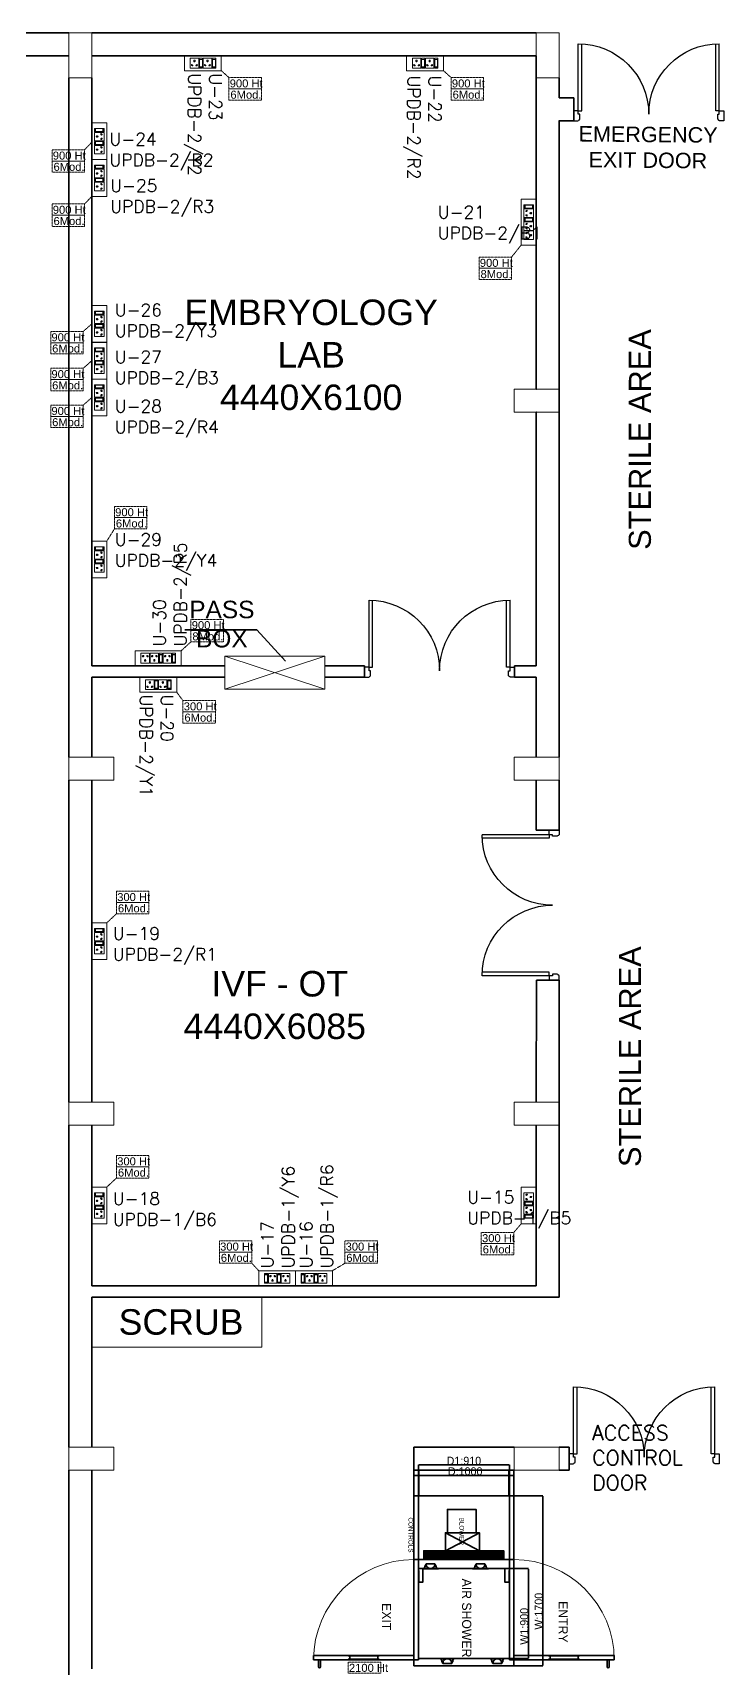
# Model space of a CAD drawing. Extents: x 2982526 to 3410143, y -1442121 to -1332990.
# Drawn here: x 3136351 to 3143212, y -1370105 to -1353750 of the extents above; entities that cross this region are included whole.
import ezdxf

# ---------------------------------------------------------------- set-up
doc = ezdxf.new("R2010")
doc.units = 0
doc.header["$MEASUREMENT"] = 0
doc.linetypes.add('1', pattern=[0, 0, 0])
doc.linetypes.add('DASHED2', pattern=[0.375, 0.25, -0.125])
doc.layers.get('0').update_dxf_attribs({"color": 6, "linetype": '1'})
for name, color, linetype, lineweight in [('AIR SHOWER', 7, 'Continuous', 35), ('Column', 162, 'Continuous', 13), ('ELE-8M 6-16A UPS SOCKET', 223, 'Continuous', 0), ('ELE-POWER SOCKET TEXT', 7, 'Continuous', 5), ('ELE. 2N0S OF 6-16 UPS SOCKETS', 191, 'Continuous', 0), ('WALL', 7, '1', 35), ('WIN', 151, 'Continuous', 9)]:
    doc.layers.add(name, color=color, linetype=linetype, lineweight=lineweight)
doc.layers.add('CFT_LOOPING', color=7, linetype='1', lineweight=0, true_color=0xd6d600)
doc.layers.add('DOOR', color=40, linetype='Continuous')
doc.layers.add('TEXT', color=5, linetype='1')
doc.styles.add('ARIAL', font='arial.ttf')
doc.styles.add('ROMANS', font='romans.shx')
doc.dimstyles.new('BIGDFD', dxfattribs={"dimtxt": 8, "dimasz": 4, "dimexe": 1, "dimexo": 2, "dimtad": 1, "dimlfac": 10, "dimtxsty": 'Standard', "dimcen": 2.5, "dimclrd": 5, "dimclre": 3, "dimclrt": 1, "dimadec": 0, "dimazin": 0, "dimtfac": 1, "dimtmove": 0, "dimatfit": 3, "dimfxl": 1, "dimarcsym": 0})
doc.dimstyles.new('BIGDFD$0', dxfattribs={"dimtxt": 8, "dimasz": 4, "dimexe": 1, "dimexo": 2, "dimtad": 1, "dimlfac": 10, "dimtxsty": 'Standard', "dimcen": 2.5, "dimclrd": 5, "dimclre": 3, "dimclrt": 1, "dimadec": 0, "dimazin": 0, "dimtfac": 1, "dimtmove": 0, "dimatfit": 3, "dimfxl": 1, "dimarcsym": 0})
doc.dimstyles.new('TEXT', dxfattribs={"dimscale": 0, "dimtxt": 500, "dimasz": 100, "dimexe": 75, "dimexo": 100, "dimgap": 50, "dimtad": 0, "dimdec": 0, "dimzin": 0, "dimdsep": 46, "dimtxsty": 'ARIAL', "dimblk": 'OBLIQUE', "dimcen": 0.09, "dimdle": 100, "dimclrd": 256, "dimclre": 256, "dimclrt": 6, "dimadec": 0, "dimazin": 0, "dimtfac": 1, "dimtdec": 0, "dimtofl": 0, "dimtmove": 2, "dimatfit": 3, "dimfxl": 1, "dimfrac": 2, "dimtolj": 1, "dimtzin": 0, "dimarcsym": 0})

# ---------------------------------------------------------------- blocks, each defined once
blk = doc.blocks.new('ddoor')
at = {"layer": 'DOOR', "lineweight": 25}
for p, q in [((50, 0), (-50, 0)), ((-50, 0), (-50, -45)), ((50, -45), (50, 0)), ((-50, -45), (-47, -45)), ((-35, -60), (-35, -57)), ((-35, -60), (15, -60)), ((15, -60), (15, -45)), ((15, -45), (50, -45)), ((50, -45), (720, -45)), ((50, -45), (50, -80)), ((50, -80), (720, -80)), ((-50, -1500), (-50, -1455)), ((-50, -1455), (-47, -1455)), ((-35, -1440), (-35, -1442)), ((-35, -1440), (15, -1440)), ((15, -1440), (15, -1455)), ((15, -1455), (50, -1455)), ((50, -1420), (720, -1420)), ((50, -1455), (50, -1420)), ((50, -1455), (720, -1455)), ((50, -1455), (50, -1500)), ((50, -1500), (-50, -1500)), ((50, -1500), (-50, -1500))]:
    blk.add_line(p, q, dxfattribs=at)
for centre, start, end in [((-35, -45), 180, 270), ((-35, -1455), 90, 180)]:
    blk.add_arc(centre, 12.5, start, end, dxfattribs=at)
at = {"layer": 'DOOR', "color": 146, "lineweight": 25, "true_color": 0x105689}
for centre, start, end in [((15, -45), 270, 0), ((15, -1455), 0, 90)]:
    blk.add_arc(centre, 705, start, end, dxfattribs=at)
blk = doc.blocks.new('_Oblique')
at = {"color": 0, "linetype": 'ByBlock', "lineweight": -2}
blk.add_line((-0.5, -0.5), (0.5, 0.5), dxfattribs=at)
blk = doc.blocks.new('*D21')
at = {"layer": 'AIR SHOWER', "color": 3, "lineweight": -2, "transparency": 16777216}
for p, q in [((3493, 6263), (3493, 7299)), ((4403, 6263), (4403, 7299))]:
    blk.add_line(p, q, dxfattribs=at)
at = {"layer": 'AIR SHOWER', "color": 5, "lineweight": -2, "transparency": 16777216}
blk.add_line((4399, 7298), (3497, 7298), dxfattribs=at)
at = {"layer": 'AIR SHOWER', "color": 5, "transparency": 16777216}
for points in [[(3497, 7299), (3497, 7297), (3493, 7298)], [(4399, 7297), (4399, 7299), (4403, 7298)]]:
    blk.add_solid(points, dxfattribs=at)
at = {"layer": 'Defpoints', "color": 0, "transparency": 16777216}
for p in [(3493, 7298), (3493, 6261), (4403, 6261)]:
    blk.add_point(p, dxfattribs=at)
at = {"layer": 'AIR SHOWER', "color": 1, "lineweight": 0, "transparency": 16777216, "insert": (3948, 7339), "char_height": 80, "attachment_point": 5}
blk.add_mtext('D1:910', dxfattribs=at)
blk = doc.blocks.new('*D22')
at = {"layer": 'AIR SHOWER', "color": 3, "lineweight": -2, "transparency": 16777216}
for p, q in [((3448, 6991), (3448, 7194)), ((4448, 6991), (4448, 7194))]:
    blk.add_line(p, q, dxfattribs=at)
at = {"layer": 'AIR SHOWER', "color": 5, "lineweight": -2, "transparency": 16777216}
blk.add_line((3452, 7193), (4444, 7193), dxfattribs=at)
at = {"layer": 'AIR SHOWER', "color": 5, "transparency": 16777216}
for points in [[(3452, 7194), (3452, 7193), (3448, 7193)], [(4444, 7193), (4444, 7194), (4448, 7193)]]:
    blk.add_solid(points, dxfattribs=at)
at = {"layer": 'Defpoints', "color": 0, "transparency": 16777216}
for p in [(4448, 7193), (3448, 6989), (4448, 6989)]:
    blk.add_point(p, dxfattribs=at)
at = {"layer": 'AIR SHOWER', "color": 1, "lineweight": 0, "transparency": 16777216, "insert": (3961, 7234), "char_height": 80, "attachment_point": 5}
blk.add_mtext('D:1000', dxfattribs=at)
blk = doc.blocks.new('nolllw new')
for p, q in [((-139, 14), (-138, 15)), ((-124, 16), (-137, 16)), ((-123, 15), (-107, -15)), ((-113, 14), (-3, 14)), ((8, 15), (-8, -15)), ((9, 16), (22, 16)), ((23, 14), (23, 16)), ((23, 14), (23, 15)), ((-100, -16), (-106, -16)), ((-15, -16), (-9, -16))]:
    blk.add_line(p, q)
at = {"color": 19}
for p, q in [((-124, 16), (-58, 16)), ((9, 16), (-58, 16)), ((-100, -34), (-15, -34))]:
    blk.add_line(p, q, dxfattribs=at)
at = {"color": 1}
for p, q in [((-75, 15), (-75, 11)), ((-41, 15), (-41, 11)), ((-100, -27), (-100, -34)), ((-15, -27), (-15, -34))]:
    blk.add_line(p, q, dxfattribs=at)
at = {"color": 3}
for p, q in [((-113, -5), (-113, -13)), ((-110, -16), (-110, -16)), ((-109, -17), (-101, -34)), ((-100, -34), (-100, -34)), ((-15, -34), (-15, -34)), ((-7, -17), (-14, -34)), ((-6, -16), (-5, -16)), ((-2, -5), (-2, -13))]:
    blk.add_line(p, q, dxfattribs=at)
for centre, radius, start, end in [((-137, 15), 1, 90, 159.381), ((-124, 15), 1, 27.8597, 90), ((9, 15), 1, 90, 152.1403), ((22, 15), 1, 20.619, 90), ((-106, -15), 1, 207.8597, 270), ((-100, -15), 1, 270, 343.3261), ((-61, -27), 40.2, 161.5212, 163.3261), ((-54, -27), 40.2, 16.6739, 18.4788), ((-15, -15), 1, 196.6739, 270), ((-9, -15), 1, 270, 332.1403)]:
    blk.add_arc(centre, radius, start, end)
at = {"color": 1}
for centre, radius, start, end in [((-61, -27), 39.2, 111.5891, 180), ((-74, 15), 0.396, 106.6984, 167.5275), ((-76, 11), 1, 291.5891, 0), ((-41, 15), 0.396, 12.4725, 73.3016), ((-40, 11), 1, 180, 248.4109), ((-54, -27), 39.2, 0, 68.4109)]:
    blk.add_arc(centre, radius, start, end, dxfattribs=at)
at = {"color": 3}
for centre, radius, start, end in [((-110, -13), 3, 180, 270), ((-110, -17), 1, 24.7129, 90), ((-100, -34), 0.5, 204.7129, 270), ((-15, -34), 0.5, 270, 335.2871), ((-6, -17), 1, 90, 155.2871), ((-5, -13), 3, 270, 0)]:
    blk.add_arc(centre, radius, start, end, dxfattribs=at)
blk = doc.blocks.new('*D23')
at = {"layer": 'AIR SHOWER', "color": 3, "lineweight": -2, "transparency": 16777216}
for p, q in [((4450, 6989), (4737, 6989)), ((4450, 5289), (4737, 5289))]:
    blk.add_line(p, q, dxfattribs=at)
at = {"layer": 'AIR SHOWER', "color": 5, "lineweight": -2, "transparency": 16777216}
blk.add_line((4736, 5293), (4736, 6985), dxfattribs=at)
at = {"layer": 'AIR SHOWER', "color": 5, "transparency": 16777216}
for points in [[(4737, 6985), (4736, 6985), (4736, 6989)], [(4736, 5293), (4737, 5293), (4736, 5289)]]:
    blk.add_solid(points, dxfattribs=at)
at = {"layer": 'Defpoints', "color": 0, "transparency": 16777216}
for p in [(4448, 6989), (4736, 6989), (4448, 5289)]:
    blk.add_point(p, dxfattribs=at)
at = {"layer": 'AIR SHOWER', "color": 1, "transparency": 16777216, "insert": (4696, 5835), "char_height": 80, "attachment_point": 5, "rotation": 90}
blk.add_mtext('W:1700', dxfattribs=at)
blk = doc.blocks.new('*D24')
at = {"layer": 'AIR SHOWER', "color": 3, "lineweight": -2, "transparency": 16777216}
for p, q in [((4405, 6261), (4593, 6261)), ((4405, 5361), (4593, 5361))]:
    blk.add_line(p, q, dxfattribs=at)
at = {"layer": 'AIR SHOWER', "color": 5, "lineweight": -2, "transparency": 16777216}
blk.add_line((4592, 6257), (4592, 5365), dxfattribs=at)
at = {"layer": 'AIR SHOWER', "color": 5, "transparency": 16777216}
for points in [[(4593, 6257), (4591, 6257), (4592, 6261)], [(4591, 5365), (4593, 5365), (4592, 5361)]]:
    blk.add_solid(points, dxfattribs=at)
at = {"layer": 'Defpoints', "color": 0, "transparency": 16777216}
for p in [(4403, 6261), (4403, 5361), (4592, 5361)]:
    blk.add_point(p, dxfattribs=at)
at = {"layer": 'AIR SHOWER', "color": 1, "transparency": 16777216, "insert": (4551, 5684), "char_height": 80, "attachment_point": 5, "rotation": 90}
blk.add_mtext('W1:900', dxfattribs=at)
blk = doc.blocks.new('6MODULE-UPS')
at = {"layer": 'ELE. 2N0S OF 6-16 UPS SOCKETS', "color": 223, "lineweight": 0}
for p, q in [((-6, 92), (-6, 20)), ((-6, 92), (-6, 20)), ((19, 92), (-6, 92)), ((-6, 92), (19, 92)), ((-6, 20), (19, 20)), ((-4, 84), (-4, 28)), ((17, 84), (-4, 84)), ((-4, 30), (17, 30)), ((-4, 28), (17, 28)), ((17, 28), (17, 84)), ((19, 20), (19, 92)), ((24, 92), (87, 92)), ((24, 20), (24, 92)), ((87, 20), (24, 20)), ((87, 92), (87, 20)), ((91, 92), (91, 20)), ((91, 92), (91, 20)), ((116, 92), (91, 92)), ((91, 92), (116, 92)), ((91, 20), (116, 20)), ((93, 84), (93, 28)), ((114, 84), (93, 84)), ((93, 30), (114, 30)), ((93, 28), (114, 28)), ((114, 28), (114, 84)), ((116, 20), (116, 92)), ((120, 20), (120, 92)), ((120, 92), (184, 92)), ((184, 20), (120, 20)), ((184, 92), (184, 20))]:
    blk.add_line(p, q, dxfattribs=at)
blk.add_lwpolyline([(-48, 0), (226, 0), (226, 112), (-48, 112)], close=True, dxfattribs=at)
for centre, radius, start, end in [((37, 42), 4.24, 5.2689, 272.51), ((41, 39), 3.42, 202.6838, 75.0951), ((55, 74), 4.92, 307.1584, 232.8416), ((55, 69), 3.14, 161.4031, 18.5969), ((70, 39), 3.42, 104.9049, 337.3162), ((73, 42), 4.24, 267.49, 174.7311), ((134, 42), 4.24, 5.2689, 272.51), ((137, 39), 3.42, 202.6838, 75.0951), ((152, 74), 4.92, 307.1584, 232.8416), ((152, 69), 3.14, 161.4031, 18.5969), ((167, 39), 3.42, 104.9049, 337.3162), ((170, 42), 4.24, 267.49, 174.7311)]:
    blk.add_arc(centre, radius, start, end, dxfattribs=at)
blk = doc.blocks.new('5Y3AQY')
at = {"layer": 'ELE. 2N0S OF 6-16 UPS SOCKETS', "color": 72, "lineweight": 0}
for p, q in [((-312, -26), (-278, -26)), ((-312, -124), (-312, -26)), ((-312, -124), (-312, -26)), ((-312, -124), (-278, -124)), ((-278, -124), (-312, -124)), ((-309, -37), (-281, -37)), ((-309, -113), (-309, -37)), ((-309, -40), (-281, -40)), ((-281, -113), (-309, -113)), ((-281, -37), (-281, -113)), ((-278, -26), (-278, -124)), ((-272, -26), (-272, -124)), ((-187, -26), (-272, -26)), ((-272, -124), (-187, -124)), ((-187, -124), (-187, -26)), ((-181, -26), (-148, -26)), ((-181, -124), (-181, -26)), ((-181, -124), (-181, -26)), ((-181, -124), (-148, -124)), ((-148, -124), (-181, -124)), ((-179, -37), (-150, -37)), ((-179, -113), (-179, -37)), ((-179, -40), (-150, -40)), ((-150, -113), (-179, -113)), ((-150, -37), (-150, -113)), ((-148, -26), (-148, -124)), ((-57, -26), (-142, -26)), ((-142, -26), (-142, -124)), ((-142, -124), (-57, -124)), ((-57, -124), (-57, -26))]:
    blk.add_line(p, q, dxfattribs=at)
blk.add_lwpolyline([(-368, 0), (0, 0), (0, -150), (-368, -150)], close=True, dxfattribs=at)
for centre, radius, start, end in [((-254, -56), 5.7, 87.49, 354.7311), ((-249, -52), 4.6, 284.9049, 157.3162), ((-230, -99), 6.62, 127.1584, 52.8416), ((-230, -92), 4.22, 341.4031, 198.5969), ((-210, -52), 4.6, 22.6838, 255.0951), ((-205, -56), 5.7, 185.2689, 92.51), ((-124, -56), 5.7, 87.49, 354.7311), ((-119, -52), 4.6, 284.9049, 157.3162), ((-99, -99), 6.62, 127.1584, 52.8416), ((-99, -92), 4.22, 341.4031, 198.5969), ((-80, -52), 4.6, 22.6838, 255.0951), ((-75, -56), 5.7, 185.2689, 92.51)]:
    blk.add_arc(centre, radius, start, end, dxfattribs=at)
blk = doc.blocks.new('543E')
at = {"layer": 'ELE. 2N0S OF 6-16 UPS SOCKETS', "color": 72, "linetype": 'ByBlock', "lineweight": 0}
for p, q in [((-124, -57), (-124, -91)), ((-26, -57), (-124, -57)), ((-26, -57), (-124, -57)), ((-124, -91), (-26, -91)), ((-124, -96), (-26, -96)), ((-124, -181), (-124, -96)), ((-113, -60), (-113, -88)), ((-37, -60), (-113, -60)), ((-113, -88), (-37, -88)), ((-110, -60), (-110, -88)), ((-37, -88), (-37, -60)), ((-26, -57), (-26, -91)), ((-26, -91), (-26, -57)), ((-26, -96), (-26, -181)), ((-26, -181), (-124, -181)), ((-124, -187), (-124, -221)), ((-26, -187), (-124, -187)), ((-26, -187), (-124, -187)), ((-124, -221), (-26, -221)), ((-124, -312), (-124, -227)), ((-124, -227), (-26, -227)), ((-26, -312), (-124, -312)), ((-124, -402), (-124, -317)), ((-124, -317), (-26, -317)), ((-113, -190), (-113, -218)), ((-37, -190), (-113, -190)), ((-113, -218), (-37, -218)), ((-110, -190), (-110, -218)), ((-37, -218), (-37, -190)), ((-26, -187), (-26, -221)), ((-26, -221), (-26, -187)), ((-26, -227), (-26, -312)), ((-26, -317), (-26, -402)), ((-26, -402), (-124, -402))]:
    blk.add_line(p, q, dxfattribs=at)
blk.add_lwpolyline([(-150, 0), (-150, -459), (0, -459), (0, 0)], close=True, dxfattribs=at)
for centre, radius, start, end in [((-98, -119), 4.6, 112.6838, 345.0951), ((-98, -159), 4.6, 14.9049, 247.3162), ((-94, -115), 5.7, 275.2689, 182.51), ((-94, -163), 5.7, 177.49, 84.7311), ((-58, -139), 4.22, 71.4031, 288.5969), ((-51, -139), 6.62, 217.1584, 142.8416), ((-98, -249), 4.6, 112.6838, 345.0951), ((-98, -289), 4.6, 14.9049, 247.3162), ((-94, -245), 5.7, 275.2689, 182.51), ((-94, -293), 5.7, 177.49, 84.7311), ((-58, -269), 4.22, 71.4031, 288.5969), ((-51, -269), 6.62, 217.1584, 142.8416), ((-98, -340), 4.6, 112.6838, 345.0951), ((-98, -379), 4.6, 14.9049, 247.3162), ((-94, -335), 5.7, 275.2689, 182.51), ((-94, -384), 5.7, 177.49, 84.7311), ((-58, -360), 4.22, 71.4031, 288.5969), ((-51, -360), 6.62, 217.1584, 142.8416)]:
    blk.add_arc(centre, radius, start, end, dxfattribs=at)
blk = doc.blocks.new('Q5YYYU')
at = {"layer": 'AIR SHOWER'}
h = blk.add_hatch(dxfattribs=at)
h.set_pattern_fill('ANSI37', color=8, scale=2.4, angle=90, style=0)
h.set_pattern_definition([(315, (54151.7186, 372155.649), (5.38815367, 5.38815367), []), (45, (54151.7186, 372155.649), (-5.38815367, 5.38815367), [])])
h.paths.add_polyline_path([(3546.7034, 6350.956), (3546.7034, 6439.3701), (4343.5774, 6439.3701), (4343.5774, 6350.956)])
h = blk.add_hatch(dxfattribs=at)
h.set_pattern_fill('ANSI37', color=8, scale=2.4, angle=90, style=0)
h.set_pattern_definition([(315, (38311.7864, 534035.169), (5.38815367, 5.38815367), []), (45, (38311.7864, 534035.169), (-5.38815367, 5.38815367), [])])
h.paths.add_polyline_path([(4340.8369, 6439.3701), (4340.8369, 6350.956), (4268.5936, 6350.956), (4268.5936, 6439.3701)])
at = {"color": 8}
for p, q in [((3447.9159, 7245), (3447.9159, 6988.6054)), ((3497.9159, 7245), (3497.9159, 6988.6054)), ((4397.9159, 6988.6054), (4397.9159, 7245)), ((4447.9159, 6988.6054), (4447.9159, 7245)), ((4447.9159, 5288.6054), (4347.9159, 5288.6054))]:
    blk.add_line(p, q, dxfattribs=at)
at = {"layer": 'AIR SHOWER', "color": 8}
for p, q in [((3447.9159, 6988.6054), (3447.9159, 5288.6054)), ((3447.9159, 6988.6054), (4447.9159, 6988.6054)), ((4447.9159, 6988.6054), (4447.9159, 5288.6054)), ((3763.8739, 6439.3701), (4103.1204, 6620.1955)), ((4103.1204, 6439.3701), (3763.8739, 6620.1955)), ((3447.9159, 6350.956), (4447.9159, 6350.956)), ((3492.9159, 6350.956), (3447.9159, 6350.956)), ((3492.9159, 6350.956), (3492.9159, 5348.6054)), ((4402.9159, 6260.956), (3492.9159, 6260.956)), ((4402.9159, 6350.956), (4402.9159, 5348.6054)), ((4447.9159, 6350.956), (4402.9159, 6350.956)), ((4402.9159, 6260.956), (4402.9159, 5348.6054)), ((2445.5653, 5348.6054), (2445.5653, 5393.6054)), ((3447.9159, 5393.6054), (2445.5653, 5393.6054)), ((2445.5653, 5348.6054), (3447.9159, 5348.6054)), ((2496.0653, 5278.1054), (2496.0653, 5348.6054)), ((2515.0653, 5278.1054), (2515.0653, 5348.6054)), ((2792.2459, 5393.6054), (2792.2459, 5387.6054)), ((3102.2459, 5387.6054), (2792.2459, 5387.6054)), ((2792.2459, 5354.6054), (2792.2459, 5348.6054)), ((2792.2459, 5354.6054), (3102.2459, 5354.6054)), ((2807.2459, 5387.6054), (2807.2459, 5354.6054)), ((3087.2459, 5387.6054), (3087.2459, 5354.6054)), ((3102.2459, 5393.6054), (3102.2459, 5387.6054)), ((3102.2459, 5354.6054), (3102.2459, 5348.6054)), ((3447.9159, 5348.6054), (3492.9159, 5348.6054)), ((3447.9159, 5288.6054), (4447.9159, 5288.6054)), ((3447.9159, 5288.6054), (4447.9159, 5288.6054)), ((4402.9159, 5360.956), (3492.9159, 5360.956)), ((4402.9159, 5360.956), (3492.9159, 5360.956)), ((4447.9159, 5348.6054), (4402.9159, 5348.6054)), ((4447.9159, 5393.6054), (5450.2666, 5393.6054)), ((5450.2666, 5348.6054), (4447.9159, 5348.6054)), ((4793.5859, 5393.6054), (4793.5859, 5387.6054)), ((4793.5859, 5387.6054), (5103.5859, 5387.6054)), ((4793.5859, 5354.6054), (4793.5859, 5348.6054)), ((5103.5859, 5354.6054), (4793.5859, 5354.6054)), ((4808.5859, 5387.6054), (4808.5859, 5354.6054)), ((5088.5859, 5387.6054), (5088.5859, 5354.6054)), ((5103.5859, 5393.6054), (5103.5859, 5387.6054)), ((5103.5859, 5354.6054), (5103.5859, 5348.6054)), ((5380.7666, 5278.1054), (5380.7666, 5348.6054)), ((5399.7666, 5278.1054), (5399.7666, 5348.6054)), ((5450.2666, 5348.6054), (5450.2666, 5393.6054))]:
    blk.add_line(p, q, dxfattribs=at)
for points in [[(4070.4769, 6620.1955), (4070.4769, 6852.568), (3784.1024, 6852.568), (3784.1024, 6620.1955)], [(4103.1204, 6439.3701), (4103.1204, 6620.1955), (3763.8739, 6620.1955), (3763.8739, 6439.3701)], [(4346.552, 6350.956), (4346.552, 6439.3701), (3546.7034, 6439.3701), (3546.7034, 6350.956)], [(3492.9159, 6124.328), (3492.9159, 6260.956), (3537.4011, 6260.956), (3537.4011, 6124.328)], [(3496.9266, 6242.173), (3496.9266, 6136.1803), (3492.9159, 6136.1803), (3492.9159, 6242.173)], [(4402.9159, 6124.328), (4402.9159, 6260.956), (4358.4307, 6260.956), (4358.4307, 6124.328)], [(4398.9052, 6242.173), (4398.9052, 6136.1803), (4402.9159, 6136.1803), (4402.9159, 6242.173)]]:
    blk.add_lwpolyline(points, close=True, dxfattribs=at)
at = {"layer": 'AIR SHOWER', "color": 8, "lineweight": 0}
for centre, start, end in [((3447.9159, 5348.6054), 90, 180), ((4447.9159, 5348.6054), 0, 90)]:
    blk.add_arc(centre, 1002.3506, start, end, dxfattribs=at)
at = {"layer": 'AIR SHOWER', "color": 8}
for centre in [(2505.5653, 5278.1054), (5390.2666, 5278.1054)]:
    blk.add_arc(centre, 9.5, 180, 0, dxfattribs=at)
at = {"layer": 'Column'}
for points in [[(0, 21170), (230, 21170), (230, 21620), (0, 21620)], [(4669.9159, 21170), (4899.9159, 21170), (4899.9159, 21620), (4669.9159, 21620)], [(4899.9159, 18055), (4899.9159, 17825), (4449.9159, 17825), (4449.9159, 18055)], [(450, 14375), (450, 14145), (0, 14145), (0, 14375)], [(4899.9159, 14375), (4899.9159, 14145), (4449.9159, 14145), (4449.9159, 14375)], [(0, 10925), (0, 10695), (450, 10695), (450, 10925)], [(4449.9159, 10925), (4449.9159, 10695), (4899.9159, 10695), (4899.9159, 10925)], [(450, 7475), (450, 7245), (0, 7245), (0, 7475)], [(4899.9159, 7475), (4899.9159, 7245), (4449.9159, 7245), (4449.9159, 7475)]]:
    blk.add_lwpolyline(points, close=True, dxfattribs=at)
at = {"layer": 'WALL', "color": 8}
for p, q in [((0, 21620), (-1082.5841, 21620)), ((4669.9159, 21620), (230, 21620)), ((0, 21390), (-1082.5841, 21390)), ((4554.9159, 21390), (230, 21390)), ((4669.9159, 21390), (4554.9159, 21390)), ((4669.9159, 19775), (4669.9159, 21390)), ((0, 21170), (0, 14375)), ((230, 21170), (230, 19890)), ((4899.9159, 20970), (4899.9159, 21170)), ((5045.304, 20970), (4899.9159, 20970)), ((5045.304, 20740), (5045.304, 20970)), ((4899.9159, 15355.5238), (4899.9159, 20742.9833)), ((5045.304, 20740), (4899.9159, 20740)), ((230, 19890), (230, 15290)), ((4669.9159, 18055), (4669.9159, 19775)), ((4674.9159, 18055), (4669.9159, 18055)), ((4669.9159, 15440), (4669.9159, 17825)), ((4674.9159, 17825), (4669.9159, 17825)), ((4669.9159, 15290), (4669.9159, 15440)), ((4899.9159, 14375), (4899.9159, 15440)), ((230, 15290), (1557.4163, 15290)), ((230, 15290), (1557.4163, 15290)), ((2557.4163, 15290), (2954.9159, 15290)), ((2557.4163, 15290), (2954.9159, 15290)), ((2954.9159, 15175), (2954.9159, 15290)), ((3706.6912, 15290), (3703.1406, 15290)), ((4454.9159, 15290), (4454.9159, 15175)), ((4669.9159, 15290), (4454.9159, 15290)), ((4669.9159, 15290), (4454.9159, 15290)), ((230, 15175), (1557.4163, 15175)), ((230, 15175), (230, 14975)), ((230, 15175), (1557.4163, 15175)), ((2557.4163, 15175), (2954.9159, 15175)), ((2557.4163, 15175), (2954.9159, 15175)), ((4454.9159, 15175), (4669.9159, 15175)), ((4454.9159, 15175), (4669.9159, 15175)), ((4669.9159, 14975), (4669.9159, 15175)), ((230, 14975), (230, 14375)), ((4669.9159, 14375), (4669.9159, 14975)), ((0, 14145), (0, 10925)), ((230, 14145), (230, 10925)), ((4669.9159, 14145), (4669.9159, 13645)), ((4899.9159, 13645), (4899.9159, 14145)), ((4669.9159, 13645), (4899.9159, 13645)), ((4674.9159, 12145), (4669.9159, 10925)), ((4899.9159, 12145), (4674.9159, 12145)), ((4899.9159, 12145), (4899.9159, 8975)), ((0, 10695), (0, 7475)), ((230, 10695), (230, 9090)), ((4669.9159, 10695), (4669.9159, 9090)), ((230, 9090), (4669.9159, 9090)), ((230, 8975), (230, 8790)), ((230, 8975), (2845, 8975)), ((2845, 8975), (4899.9159, 8975)), ((230, 8790), (230, 7475)), ((3447.9159, 7475), (3447.9159, 7245)), ((4449.9159, 7475), (3447.9159, 7475)), ((4899.9159, 7475), (4999.9159, 7475)), ((4999.9159, 7475), (4999.9159, 7245)), ((0, 7245), (0, 3910)), ((230, 7245), (230, 5260)), ((3447.9159, 7245), (4449.9159, 7245)), ((4999.9159, 7245), (4899.9159, 7245))]:
    blk.add_line(p, q, dxfattribs=at)
at = {"layer": 'WALL', "color": 8, "lineweight": 20}
for p, q in [((1930, 8475), (1930, 8975)), ((230, 8175), (230, 8790)), ((1930, 8475), (230, 8475))]:
    blk.add_line(p, q, dxfattribs=at)
at = {"layer": 'WIN', "color": 8, "linetype": 'Continuous'}
for p, q in [((1557.4163, 15386.4463), (2557.4163, 15056.4463)), ((1557.4163, 15056.4463), (2557.4163, 15386.4463)), ((1557.4163, 15386.4463), (2557.4163, 15056.4463)), ((1557.4163, 15056.4463), (2557.4163, 15386.4463))]:
    blk.add_line(p, q, dxfattribs=at)
at = {"layer": 'WIN', "linetype": 'Continuous'}
blk.add_lwpolyline([(1557.4163, 15386.4463), (1557.4163, 15056.4463), (2557.4163, 15056.4463), (2557.4163, 15386.4463)], close=True, dxfattribs=at)
blk.add_lwpolyline([(1557.4163, 15386.4463), (1557.4163, 15056.4463), (2557.4163, 15056.4463), (2557.4163, 15386.4463)], close=True, dxfattribs=at)
at = {"layer": 'AIR SHOWER', "color": 8, "xscale": -1, "rotation": 180}
for p in [(3671.7629, 6274.882), (4171.7629, 6274.882)]:
    blk.add_blockref('nolllw new', p, dxfattribs=at)
at = {"layer": 'AIR SHOWER', "color": 8, "xscale": -1}
for p in [(3724.069, 5345.5667), (4224.069, 5345.5667)]:
    blk.add_blockref('nolllw new', p, dxfattribs=at)
at = {"layer": 'WALL', "xscale": -1, "rotation": 270}
for p in [(6545.304, 20790), (4454.9159, 15225), (6499.9159, 7360)]:
    blk.add_blockref('ddoor', p, dxfattribs=at)
at = {"layer": 'WALL', "xscale": -1}
blk.add_blockref('ddoor', (4849.9159, 13645), dxfattribs=at)
at = {"layer": 'AIR SHOWER', "color": 8}
for s, height, p in [('CONTROLS', 45.7466, (3394.3207, 6773.0159)), ('BLOWER', 45.7466, (3903.8447, 6770.5759)), ('AIR SHOWER', 91.4932, (3930.0689, 6161.1196)), ('EXIT', 91.4932, (3129.5821, 5916.6004)), ('ENTRY', 91.4932, (4893.9928, 5935.6834))]:
    blk.add_text(s, height=height, rotation=270, dxfattribs=at).set_placement(p)
at = {"layer": 'TEXT', "color": 8, "char_height": 255, "attachment_point": 5, "style": 'ARIAL'}
for s, insert, width in [('EMBRYOLOGY\\PLAB\\P4440X6100', (2421.8166, 18397.4106), 4308.959529), (' IVF - OT\\P4440X6085', (2058.107, 11895.3851), 2454.157572), ('SCRUB', (1121.3711, 8725.8398), 1342.043575)]:
    blk.add_mtext(s, dxfattribs=dict(at, insert=insert, width=width))
at = {"layer": 'TEXT', "color": 8, "linetype": 'Continuous', "insert": (1529.2752, 15705.2525, -101230.7692), "char_height": 175, "width": 1149.249659, "attachment_point": 5, "style": 'ARIAL'}
blk.add_mtext('PASS BOX', dxfattribs=at)
blk.add_mtext('PASS BOX', dxfattribs=at)
at = {"layer": 'TEXT', "color": 8, "insert": (5229.9351, 7694.0088), "char_height": 150, "attachment_point": 1, "style": 'ROMANS'}
blk.add_mtext_dynamic_manual_height_columns('ACCESS CONTROL DOOR', width=1212.859684, gutter_width=1000, heights=[0], dxfattribs=at)
at = {"layer": 'WALL', "color": 8, "linetype": 'Continuous', "attachment_point": 5, "style": 'ARIAL'}
for s, insert, char_height, width, rotation in [(' EMERGENCY\\P EXIT DOOR', (5757.6686, 20473.4074), 154.28952, 1944.7887, 359.43793), ('\\pxt17; STERILE AREA', (5707.9336, 17509.0899), 220.4136, 2733.297639, 90), ('\\pxt17; STERILE AREA', (5608.5057, 11337.8257), 220.4136, 2733.297639, 90)]:
    blk.add_mtext(s, dxfattribs=dict(at, insert=insert, char_height=char_height, width=width, rotation=rotation))
at = {"layer": 'AIR SHOWER', "color": 8, "lineweight": 0}
for base, p1, p2, text, picture, middle in [((3492.9159, 7298.1041), (4402.9159, 6260.956), (3492.9159, 6260.956), 'D1:910', '*D21', (3947.9159, 7298.1041)), ((4447.9159, 7193.4541), (3447.9159, 6988.6054), (4447.9159, 6988.6054), 'D:1000', '*D22', (3961.1435, 7193.4541))]:
    dim = blk.add_linear_dim(base=base, p1=p1, p2=p2, text=text, dimstyle='BIGDFD$0', override={"dimtxt": 80}, dxfattribs=at)
    dim.commit()
    dim.dimension.update_dxf_attribs({"geometry": picture, "text_midpoint": middle, "dimtype": 160})
at = {"layer": 'AIR SHOWER', "color": 8}
for base, p1, p2, text, picture, middle in [((4736.2758, 6988.6054), (4447.9159, 5288.6054), (4447.9159, 6988.6054), 'W:1700', '*D23', (4736.2758, 5835.1975)), ((4592.0454, 5360.956), (4402.9159, 6260.956), (4402.9159, 5360.956), 'W1:900', '*D24', (4592.0454, 5684.2479))]:
    dim = blk.add_linear_dim(base=base, p1=p1, p2=p2, angle=90, text=text, dimstyle='BIGDFD', override={"dimtxt": 80}, dxfattribs=at)
    dim.commit()
    dim.dimension.update_dxf_attribs({"geometry": picture, "text_midpoint": middle, "dimtype": 160})
at = {"layer": 'WIN', "color": 8, "linetype": 'Continuous'}
blk.add_leader([(2166.277, 15336.53, -101230.7692), (1877.7453, 15648.009, -101230.7692), (1159.9781, 15648.009, -101230.7692)], dimstyle='TEXT', override={"dimscale": 1, "dimtxt": 200, "dimasz": 50, "dimfxl": 0.18}, dxfattribs=at)
blk.add_leader([(2166.277, 15336.53, -101230.7692), (1877.7453, 15648.009, -101230.7692), (1159.9781, 15648.009, -101230.7692)], dimstyle='TEXT', override={"dimscale": 1, "dimtxt": 200, "dimasz": 50, "dimfxl": 0.18}, dxfattribs=at)

msp = doc.modelspace()

# ---------------------------------------------------------------- linework, layer by layer
at = {"layer": 'CFT_LOOPING', "color": 7, "linetype": 'DASHED2', "ltscale": 5}
for p, q in [((3138312.3, -1354198.9), (3138236.1, -1354129.8)), ((3140532.3, -1354198.9), (3140456.1, -1354129.8)), ((3136869.1, -1354920.4), (3136941.8, -1354844.5)), ((3136869.1, -1355462.5), (3136941.8, -1355386.6)), ((3141136.5, -1355993.3), (3141231.7, -1355874.3)), ((3136855.5, -1356737.2), (3136941.8, -1356661.3)), ((3136855.5, -1357105.7), (3136941.8, -1357029.8)), ((3136855.5, -1357474.1), (3136941.8, -1357398.3)), ((3137167.6, -1358711.8), (3137091.8, -1358833)), ((3137932.4, -1359841), (3137835.1, -1359929.8)), ((3137852.8, -1360428.2), (3137789.8, -1360344.8)), ((3137187.9, -1362560.3), (3137091.8, -1362650.5)), ((3137187.9, -1365202.8), (3137091.8, -1365293)), ((3141158.5, -1365746.2), (3141231.7, -1365661.5)), ((3138541.1, -1366055.4), (3138609.1, -1366129.8)), ((3139470.2, -1366055.4), (3139346, -1366129.8))]:
    msp.add_line(p, q, dxfattribs=at)
at = {"layer": 'CFT_LOOPING', "color": 7, "linetype": 'DASHED2', "ltscale": 5, "elevation": 0}
for points in [[(3138312.3, -1354198.9), (3138637.1, -1354198.9), (3138637.1, -1354311.4), (3138312.3, -1354311.4)], [(3140532.3, -1354198.9), (3140857.1, -1354198.9), (3140857.1, -1354311.4), (3140532.3, -1354311.4)], [(3138312.3, -1354311.4), (3138637.1, -1354311.4), (3138637.1, -1354423.9), (3138312.3, -1354423.9)], [(3140532.3, -1354311.4), (3140857.1, -1354311.4), (3140857.1, -1354423.9), (3140532.3, -1354423.9)], [(3136544.3, -1354920.4), (3136869.1, -1354920.4), (3136869.1, -1355032.9), (3136544.3, -1355032.9)], [(3136544.3, -1355032.9), (3136869.1, -1355032.9), (3136869.1, -1355145.4), (3136544.3, -1355145.4)], [(3136544.3, -1355462.5), (3136869.1, -1355462.5), (3136869.1, -1355575), (3136544.3, -1355575)], [(3136544.3, -1355575), (3136869.1, -1355575), (3136869.1, -1355687.5), (3136544.3, -1355687.5)], [(3140811.7, -1355993.3), (3141136.5, -1355993.3), (3141136.5, -1356105.8), (3140811.7, -1356105.8)], [(3140811.7, -1356105.8), (3141136.5, -1356105.8), (3141136.5, -1356218.3), (3140811.7, -1356218.3)], [(3136530.7, -1356737.2), (3136855.5, -1356737.2), (3136855.5, -1356849.7), (3136530.7, -1356849.7)], [(3136530.7, -1356849.7), (3136855.5, -1356849.7), (3136855.5, -1356962.2), (3136530.7, -1356962.2)], [(3136530.7, -1357105.7), (3136855.5, -1357105.7), (3136855.5, -1357218.2), (3136530.7, -1357218.2)], [(3136530.7, -1357218.2), (3136855.5, -1357218.2), (3136855.5, -1357330.7), (3136530.7, -1357330.7)], [(3136530.7, -1357474.1), (3136855.5, -1357474.1), (3136855.5, -1357586.6), (3136530.7, -1357586.6)], [(3136530.7, -1357586.6), (3136855.5, -1357586.6), (3136855.5, -1357699.1), (3136530.7, -1357699.1)], [(3137167.6, -1358486.8), (3137492.4, -1358486.8), (3137492.4, -1358599.3), (3137167.6, -1358599.3)], [(3137167.6, -1358599.3), (3137492.4, -1358599.3), (3137492.4, -1358711.8), (3137167.6, -1358711.8)], [(3137932.4, -1359616), (3138257.3, -1359616), (3138257.3, -1359728.5), (3137932.4, -1359728.5)], [(3137932.4, -1359728.5), (3138257.3, -1359728.5), (3138257.3, -1359841), (3137932.4, -1359841)], [(3137852.8, -1360428.2), (3138177.6, -1360428.2), (3138177.6, -1360540.7), (3137852.8, -1360540.7)], [(3137852.8, -1360540.7), (3138177.6, -1360540.7), (3138177.6, -1360653.2), (3137852.8, -1360653.2)], [(3137187.9, -1362335.3), (3137512.7, -1362335.3), (3137512.7, -1362447.8), (3137187.9, -1362447.8)], [(3137187.9, -1362447.8), (3137512.7, -1362447.8), (3137512.7, -1362560.3), (3137187.9, -1362560.3)], [(3137187.9, -1364977.8), (3137512.7, -1364977.8), (3137512.7, -1365090.3), (3137187.9, -1365090.3)], [(3137187.9, -1365090.3), (3137512.7, -1365090.3), (3137512.7, -1365202.8), (3137187.9, -1365202.8)], [(3138216.3, -1365830.4), (3138541.1, -1365830.4), (3138541.1, -1365942.9), (3138216.3, -1365942.9)], [(3139470.2, -1365830.4), (3139795, -1365830.4), (3139795, -1365942.9), (3139470.2, -1365942.9)], [(3140833.7, -1365746.2), (3141158.5, -1365746.2), (3141158.5, -1365858.7), (3140833.7, -1365858.7)], [(3140833.7, -1365858.7), (3141158.5, -1365858.7), (3141158.5, -1365971.2), (3140833.7, -1365971.2)], [(3138216.3, -1365942.9), (3138541.1, -1365942.9), (3138541.1, -1366055.4), (3138216.3, -1366055.4)], [(3139470.2, -1365942.9), (3139795, -1365942.9), (3139795, -1366055.4), (3139470.2, -1366055.4)]]:
    msp.add_lwpolyline(points, close=True, dxfattribs=at)
at = {"layer": 'CFT_LOOPING', "color": 7, "linetype": 'DASHED2', "ltscale": 5}
msp.add_lwpolyline([(3139503.6, -1370042.9), (3139828.4, -1370042.9), (3139828.4, -1370155.4), (3139503.6, -1370155.4)], close=True, dxfattribs=at)

# ---------------------------------------------------------------- block references
at = {"layer": 'ELE-8M 6-16A UPS SOCKET', "color": 254, "linetype": 'ByBlock', "true_color": 0xdebad0}
msp.add_blockref('543E', (3141381.7, -1355415.2), dxfattribs=at)
at = {"layer": 'ELE-8M 6-16A UPS SOCKET', "color": 254, "linetype": 'ByBlock', "true_color": 0xdebad0, "rotation": 270}
msp.add_blockref('543E', (3137835.1, -1360079.8), dxfattribs=at)
at = {"layer": 'ELE. 2N0S OF 6-16 UPS SOCKETS', "color": 3, "linetype": 'ByBlock'}
for p, rotation in [((3137867.6, -1354129.8), 180), ((3140087.6, -1354129.8), 180), ((3137091.8, -1355018.1), 270), ((3137091.8, -1355386.6), 270), ((3137091.8, -1356845.5), 270), ((3137091.8, -1357214), 270), ((3137091.8, -1357582.5), 270), ((3137091.8, -1359201.5), 270)]:
    msp.add_blockref('5Y3AQY', p, dxfattribs=dict(at, rotation=rotation))
at = {"layer": 'ELE. 2N0S OF 6-16 UPS SOCKETS', "xscale": -1.344445831101533, "yscale": 1.344445831101533, "zscale": 1.344445831101533}
for p, rotation in [((3137725.1, -1360344.8), 359.9999999999993), ((3137091.8, -1362715.2), 89.99999999999928), ((3137091.8, -1365357.7), 89.99999999999933), ((3141231.7, -1365596.9), 269.9999999999993), ((3138673.7, -1366129.8), 179.9999999999996), ((3139042.2, -1366129.8), 179.9999999999996)]:
    msp.add_blockref('6MODULE-UPS', p, dxfattribs=dict(at, rotation=rotation))
at = {"layer": 'WALL', "color": 240, "true_color": 0xed1f24}
msp.add_blockref('Q5YYYU', (3136711.8, -1375369.8), dxfattribs=at)

# ---------------------------------------------------------------- texts
at = {"layer": 'ELE-POWER SOCKET TEXT', "char_height": 125, "width": 270.335, "attachment_point": 1}
for s, insert, rotation in [('{\\Fromans.shx|c228;U-23\\PUPDB-2/Y2\\P}', (3138239.4, -1354156.7), 270), ('{\\Fromans.shx|c228;U-22\\PUPDB-2/R2\\P}', (3140431.2, -1354179.2), 270), ('{\\Fromans.shx|c228;U-30\\PUPDB-2/R5\\P}', (3137555.8, -1359886.8), 90), ('{\\Fromans.shx|c228;U-20\\PUPDB-2/Y1\\P}', (3137756, -1360369.1), 270), ('{\\Fromans.shx|c228;U-17\\PUPDB-1/Y6\\P}', (3138632.4, -1366105.4), 90), ('{\\Fromans.shx|c228;U-16\\PUPDB-1/R6\\P}', (3139020.3, -1366105.4), 90)]:
    msp.add_mtext(s, dxfattribs=dict(at, insert=insert, rotation=rotation))
for s, insert in [('{\\Fromans.shx|c228;U-24\\PUPDB-2/B2\\P}', (3137118.2, -1354752)), ('{\\Fromans.shx|c228;U-25\\PUPDB-2/R3\\P}', (3137125.7, -1355216.1)), ('{\\Fromans.shx|c228;U-21\\PUPDB-2/B1\\P}', (3140398.8, -1355481.8)), ('{\\Fromans.shx|c228;U-26\\PUPDB-2/Y3\\P}', (3137170.9, -1356460.1)), ('{\\Fromans.shx|c228;U-27\\PUPDB-2/B3\\P}', (3137170.9, -1356929.4)), ('{\\Fromans.shx|c228;U-28\\PUPDB-2/R4\\P}', (3137170.9, -1357421.9)), ('{\\Fromans.shx|c228;U-29\\PUPDB-2/Y4\\P}', (3137170.9, -1358755.3)), ('{\\Fromans.shx|c228;U-19\\PUPDB-2/R1\\P}', (3137152, -1362694.9)), ('{\\Fromans.shx|c228;U-18\\PUPDB-1/B6\\P}', (3137152, -1365346.1)), ('{\\Fromans.shx|c228;U-15\\PUPDB-1/B5\\P}', (3140693.7, -1365331.4))]:
    msp.add_mtext(s, dxfattribs=dict(at, insert=insert))
at = {"layer": 'TEXT', "color": 7, "char_height": 80, "attachment_point": 1}
for s, insert, width in [('\\A1;{\\fArial|b0|i0|c0|p34;900 Ht\\P}', (3138319.7, -1354216.9), 8957.987), ('\\A1;{\\fArial|b0|i0|c0|p34;900 Ht\\P}', (3140539.7, -1354216.9), 8957.987), ('\\A1;{\\fArial|b0|i0|c0|p34;6Mod.\\P}', (3138326.7, -1354329.4), 352.575), ('\\A1;{\\fArial|b0|i0|c0|p34;6Mod.\\P}', (3140546.7, -1354329.4), 352.575), ('\\A1;{\\fArial|b0|i0|c0|p34;900 Ht\\P}', (3136551.8, -1354938.5), 8957.987), ('\\A1;{\\fArial|b0|i0|c0|p34;6Mod.\\P}', (3136558.8, -1355051), 352.575), ('\\A1;{\\fArial|b0|i0|c0|p34;900 Ht\\P}', (3136551.8, -1355480.5), 8957.987), ('\\A1;{\\fArial|b0|i0|c0|p34;6Mod.\\P}', (3136558.8, -1355593), 352.575), ('\\A1;{\\fArial|b0|i0|c0|p34;900 Ht\\P}', (3140819.1, -1356011.4), 8957.987), ('\\A1;{\\fArial|b0|i0|c0|p34;8Mod.\\P}', (3140826.2, -1356123.9), 352.575), ('\\A1;{\\fArial|b0|i0|c0|p34;900 Ht\\P}', (3136538.1, -1356755.3), 8957.987), ('\\A1;{\\fArial|b0|i0|c0|p34;6Mod.\\P}', (3136545.2, -1356867.8), 352.575), ('\\A1;{\\fArial|b0|i0|c0|p34;900 Ht\\P}', (3136538.1, -1357123.8), 8957.987), ('\\A1;{\\fArial|b0|i0|c0|p34;6Mod.\\P}', (3136545.2, -1357236.3), 352.575), ('\\A1;{\\fArial|b0|i0|c0|p34;900 Ht\\P}', (3136538.1, -1357492.2), 8957.987), ('\\A1;{\\fArial|b0|i0|c0|p34;6Mod.\\P}', (3136545.2, -1357604.7), 352.575), ('\\A1;{\\fArial|b0|i0|c0|p34;900 Ht\\P}', (3137175, -1358504.9), 8957.987), ('\\A1;{\\fArial|b0|i0|c0|p34;6Mod.\\P}', (3137182.1, -1358617.4), 352.575), ('\\A1;{\\fArial|b0|i0|c0|p34;900 Ht\\P}', (3137939.9, -1359634.1), 8957.987), ('\\A1;{\\fArial|b0|i0|c0|p34;8Mod.\\P}', (3137946.9, -1359746.6), 352.575), ('\\A1;{\\fArial|b0|i0|c0|p34;300 Ht\\P}', (3137860.2, -1360446.2), 8957.987), ('\\A1;{\\fArial|b0|i0|c0|p34;6Mod.\\P}', (3137867.3, -1360558.7), 352.575), ('\\A1;{\\fArial|b0|i0|c0|p34;300 Ht\\P}', (3137195.3, -1362353.4), 8957.987), ('\\A1;{\\fArial|b0|i0|c0|p34;6Mod.\\P}', (3137202.4, -1362465.9), 352.575), ('\\A1;{\\fArial|b0|i0|c0|p34;300 Ht\\P}', (3137195.3, -1364995.9), 8957.987), ('\\A1;{\\fArial|b0|i0|c0|p34;6Mod.\\P}', (3137202.4, -1365108.4), 352.575), ('\\A1;{\\fArial|b0|i0|c0|p34;300 Ht\\P}', (3138223.8, -1365848.5), 8957.987), ('\\A1;{\\fArial|b0|i0|c0|p34;300 Ht\\P}', (3139477.7, -1365848.5), 8957.987), ('\\A1;{\\fArial|b0|i0|c0|p34;300 Ht\\P}', (3140841.2, -1365764.3), 8957.987), ('\\A1;{\\fArial|b0|i0|c0|p34;6Mod.\\P}', (3138230.8, -1365961), 352.575), ('\\A1;{\\fArial|b0|i0|c0|p34;6Mod.\\P}', (3139484.7, -1365961), 352.575), ('\\A1;{\\fArial|b0|i0|c0|p34;6Mod.\\P}', (3140848.2, -1365876.8), 352.575), ('\\A1;{\\fArial|b0|i0|c0|p34;2100 Ht\\P}', (3139511, -1370061), 8957.987)]:
    msp.add_mtext(s, dxfattribs=dict(at, insert=insert, width=width))

doc.saveas('drawing.dxf')
